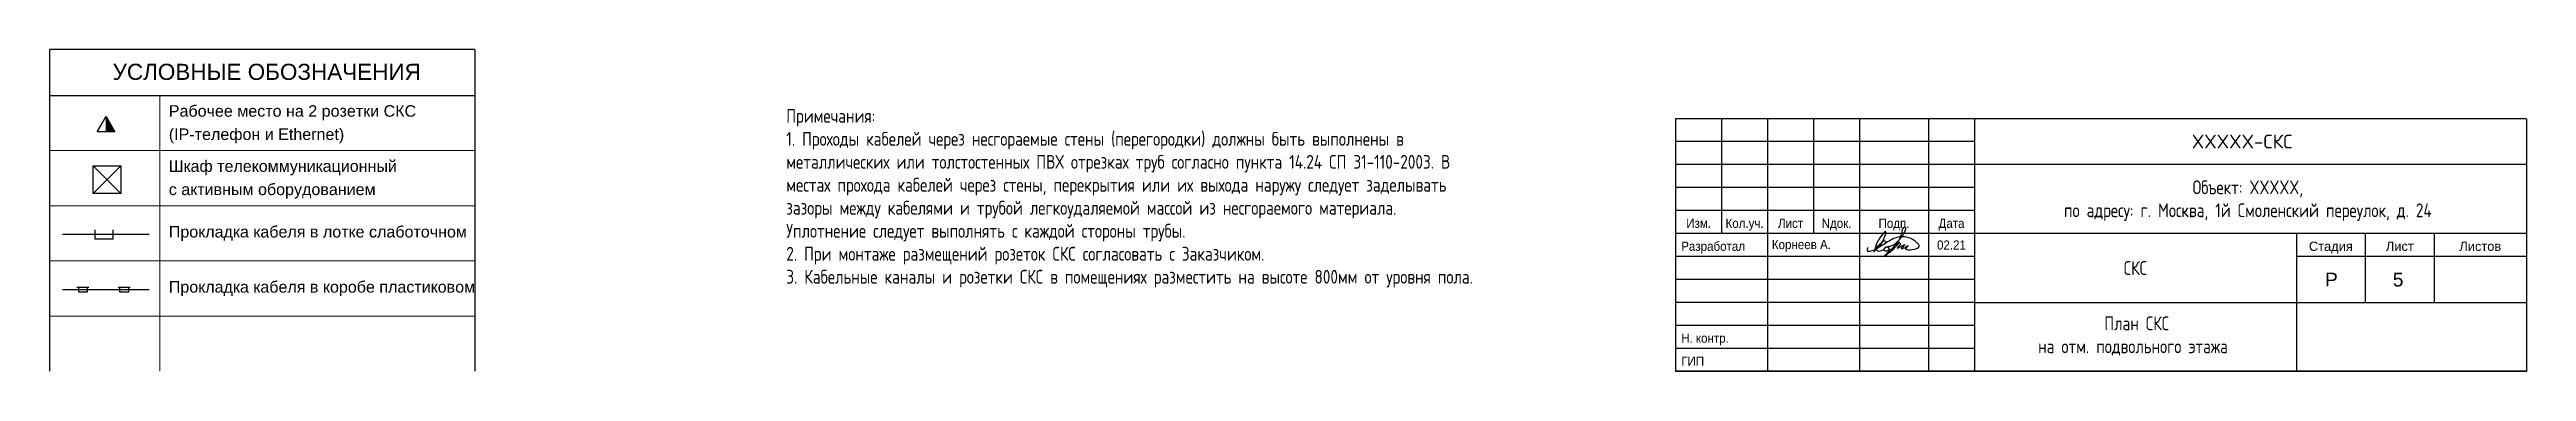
# Paper-space layout 'СКС' of a CAD drawing. Header units: millimetres. Extents: x 431 to 1704, y -11 to 1078.
# Drawn here: x 431 to 970, y -11 to 59 of the extents above.
import ezdxf
from ezdxf.enums import TextEntityAlignment as Align

# ---------------------------------------------------------------- set-up
doc = ezdxf.new("R2010")
doc.units = ezdxf.units.MM
for name, color, linetype in [('_LEGENDE', 7, 'Continuous'), ('_подписи', 7, 'Continuous'), ('_СКС', 6, 'Continuous'), ('AR_SHTAMP', 7, 'Continuous')]:
    doc.layers.add(name, color=color, linetype=linetype)
doc.layers.add('_LEGENDE_HILFSLINIE', color=252, linetype='Continuous', lineweight=0, plot=False)
doc.layers.add('_СКС трасса', color=6, linetype='Continuous', lineweight=30)
doc.styles.add('GOST 2.304', font='arial.ttf', dxfattribs={"width": 0.8})
doc.styles.add('IBZ_arial', font='arial.ttf')
doc.styles.add('MP_Arial', font='isocpeur.ttf', dxfattribs={"width": 0.8, "height": 3})

# ---------------------------------------------------------------- blocks, each defined once
blk = doc.blocks.new('A$C49094038')
at = {"color": 5, "linetype": 'Continuous'}
for points in [[(0.47, -0.21), (0.55, -1.2), (1.14, -1.14), (4.63, 2.52), (4.86, 4.52), (4.39, 4.05), (2.32, -1.26)], [(2.26, -1.32), (2.97, 0.04), (4.15, 1.51), (4.92, 2.05), (5.1, 1.69)], [(10.47, 1.57), (10.2, 1.18), (9.87, 0.72), (9.58, 0.35), (10.49, 0.68), (11.19, 1.3), (11.32, 1.34), (10.95, 0.76), (10.78, 0.35), (11.38, 0.23), (14.32, 1.67), (13.79, 2.28), (8.06, 3.24), (5, 1.2), (3.58, 0.11)], [(4.98, -0.14), (5.57, 0.45), (6.28, -0.14), (5.92, -0.67), (5.33, -0.73), (4.92, -0.49), (5.22, 0.22), (6.22, 0.63), (7.22, 1.04), (8.46, 2.28), (10, 4.76), (10.12, 6.24), (9.59, 6), (9.29, 4.76), (7.17, 0.22), (5.16, -2.14)], [(4.98, -2.26), (8.52, 1.4), (9.06, 1.93), (9.17, 1.4), (8.64, 0.69), (8.46, 0.39), (9.41, 0.92), (10.47, 1.57)], [(2.62, -0.49), (3.27, -0.91), (3.92, -0.85), (5.04, -0.26)]]:
    blk.add_spline(points, degree=3, dxfattribs=at)
blk = doc.blocks.new('stamp_ibz')
at = {"layer": 'AR_SHTAMP', "lineweight": 30}
for p, q in [((-0.01, 54.95), (-185.01, 54.95)), ((-185.01, 54.95), (-185.01, -0.05)), ((-175.01, 54.95), (-175.01, 29.95)), ((-165.01, 54.95), (-165.01, -0.05)), ((-155.01, 54.95), (-155.01, 29.95)), ((-145.01, 54.95), (-145.01, -0.05)), ((-130.01, 54.95), (-130.01, -0.05)), ((-120.01, 54.95), (-120.01, -0.05)), ((0.04, 54.94), (0.04, -0.06)), ((0.04, 54.94), (0.04, -0.06)), ((-0.01, 44.95), (-120.01, 44.95)), ((-120.01, 34.95), (-185.01, 34.95)), ((-0.01, 29.95), (-185.01, 29.95)), ((-50.01, 29.95), (-50.01, -0.05)), ((-35.01, 29.95), (-35.01, 14.95)), ((-20.01, 29.95), (-20.01, 14.95)), ((-0.01, 24.95), (-50.01, 24.95)), ((-120.01, 14.95), (-0.01, 14.95)), ((-0.05, 0.01), (-185.05, 0.01)), ((0.04, -0.06), (-184.96, -0.06))]:
    blk.add_line(p, q, dxfattribs=at)
at = {"layer": 'AR_SHTAMP', "lineweight": 25}
for p, q in [((-120.01, 49.95), (-185.01, 49.95)), ((-120.01, 44.95), (-185.01, 44.95)), ((-120.01, 39.95), (-185.01, 39.95)), ((-120.01, 24.95), (-185.01, 24.95)), ((-120.01, 19.95), (-185.01, 19.95)), ((-120.01, 14.95), (-185.01, 14.95)), ((-120.01, 9.95), (-185.01, 9.95)), ((-120.01, 4.95), (-185.01, 4.95))]:
    blk.add_line(p, q, dxfattribs=at)
at = {"layer": '_подписи', "xscale": 0.8000000000026504, "yscale": 0.8000000000026504, "zscale": 0.8000000000026504, "rotation": 354.3959212252784}
blk.add_blockref('A$C49094038', (-143.6, 27.15), dxfattribs=at)
at = {"layer": 'AR_SHTAMP', "style": 'GOST 2.304', "width": 0.9}
for s, p in [('Изм.', (-180.01, 31.19)), ('Кол.уч.', (-170.01, 31.19)), ('Лист', (-160.01, 31.19)), ('Nдок.', (-150.01, 31.19)), ('Подп.', (-137.51, 31.19)), ('Дата', (-125.01, 31.19)), ('02.21', (-125.01, 26.47))]:
    blk.add_text(s, height=2, dxfattribs=at).set_placement(p, align=Align.CENTER)
for s, p in [('Разработал', (-183.79, 26.2)), ('Корнеев А.', (-164.08, 26.57)), ('Н. контр.', (-183.79, 6.2)), ('ГИП', (-183.79, 1.2))]:
    blk.add_text(s, height=2, dxfattribs=at).set_placement(p)
at = {"layer": 'AR_SHTAMP', "style": 'GOST 2.304'}
for s, p in [('Стадия', (-42.51, 26.19)), ('Лист', (-27.51, 26.19)), ('Листов', (-10.01, 26.19))]:
    blk.add_text(s, height=2, dxfattribs=at).set_placement(p, align=Align.CENTER)
blk.add_text('Р', height=3, dxfattribs=at).set_placement((-43.79, 18.45))
at = {"layer": 'AR_SHTAMP', "insert": (-61.8, 49.97), "char_height": 3, "width": 79.1168, "attachment_point": 5, "style": 'MP_Arial'}
blk.add_mtext('{\\W1;XXXXX-СКС}', dxfattribs=at)
at = {"layer": 'AR_SHTAMP', "color": 7, "linetype": 'Continuous', "lineweight": 25, "char_height": 3, "attachment_point": 5, "style": 'MP_Arial'}
for s, insert, width in [('{\\C256;Объект: XXXXX, \\Pпо адресу: г. Москва, 1й Смоленский переулок, д. 24}', (-60.56, 37.11), 118.1874), ('СКС', (-85.01, 22.45), 70)]:
    blk.add_mtext(s, dxfattribs=dict(at, insert=insert, width=width))
blk = doc.blocks.new('sks3')
at = {"layer": '_СКС'}
h = blk.add_hatch(color=6, dxfattribs=at)
h.dxf.hatch_style = 1
h.paths.add_polyline_path([(0.05, -0.75), (0.05, -4.08), (1.97, -4.08)])
at = {"layer": '_СКС', "lineweight": 30}
for p, q in [((-1.88, -4.08), (0.05, -0.75)), ((1.97, -4.08), (-1.88, -4.08)), ((0.05, -0.75), (1.97, -4.08)), ((0.05, -0.75), (0.05, -4.08))]:
    blk.add_line(p, q, dxfattribs=at)

psp = doc.layouts.new('СКС')

# ---------------------------------------------------------------- linework, layer by layer
at = {"layer": '_LEGENDE'}
for p, q in [((523.71, 58.58), (523.71, -11.42)), ((431.21, 48.58), (523.71, 48.58))]:
    psp.add_line(p, q, dxfattribs=at)
psp.add_polyline3d([(523.71, 58.58, 0), (431.21, 58.58, 0), (431.21, -11.42, 0)], dxfattribs=at)
at = {"layer": '_LEGENDE_HILFSLINIE'}
for p, q in [((455.21, -11.42), (455.21, 48.58)), ((431.21, 36.58), (523.71, 36.58)), ((431.21, 24.58), (523.71, 24.58)), ((431.21, 12.58), (523.71, 12.58)), ((431.21, 0.58), (523.71, 0.58))]:
    psp.add_line(p, q, dxfattribs=at)
at = {"layer": '_СКС'}
for p, q in [((446.69, 27.25), (440.69, 33.25)), ((440.69, 27.25), (446.69, 33.25))]:
    psp.add_line(p, q, dxfattribs=at)
psp.add_lwpolyline([(440.69, 33.25), (446.69, 33.25), (446.69, 27.25), (440.69, 27.25)], close=True, dxfattribs=at)
at = {"layer": '_СКС трасса'}
for p, q in [((434.02, 18.37), (452.87, 18.37)), ((434.02, 6.37), (452.87, 6.37)), ((437.18, 6.87), (439.78, 6.87)), ((446.14, 6.87), (448.74, 6.87))]:
    psp.add_line(p, q, dxfattribs=at)
for points in [[(441.08, 19.37), (441.08, 17.37), (445.08, 17.37), (445.08, 19.37)], [(437.48, 6.87), (437.48, 5.87), (439.48, 5.87), (439.48, 6.87)], [(446.44, 6.87), (446.44, 5.87), (448.44, 5.87), (448.44, 6.87)]]:
    psp.add_lwpolyline(points, dxfattribs=at)

# ---------------------------------------------------------------- block references
at = {"layer": '_СКС'}
psp.add_blockref('sks3', (443.47, 44.75), dxfattribs=at)
at = {"layer": 'AR_SHTAMP'}
psp.add_blockref('stamp_ibz', (969.86, -11.42), dxfattribs=at)

# ---------------------------------------------------------------- texts
at = {"color": 7, "linetype": 'Continuous', "lineweight": 25, "insert": (591.44, 26.23), "char_height": 3, "width": 144.3807, "attachment_point": 4, "style": 'MP_Arial'}
psp.add_mtext('Примечания:\\P1. Проходы кабелей через несгораемые стены (перегородки) должны быть выполнены в металлических или толстостенных ПВХ отрезках труб согласно пункта 14.24 СП 31-110-2003. В местах прохода кабелей через стены, перекрытия или их выхода наружу следует заделывать зазоры между кабелями и трубой легкоудаляемой массой из несгораемого материала. Уплотнение следует выполнять с каждой стороны трубы.\\P2. При монтаже размещений розеток СКС согласовать с Заказчиком.\\P3. Кабельные каналы и розетки СКС в помещениях разместить на высоте 800мм от уровня пола.', dxfattribs=at)
at = {"layer": '_LEGENDE', "style": 'IBZ_arial'}
for s, height, p in [('УСЛОВНЫЕ ОБОЗНАЧЕНИЯ', 3.5, (444.92, 51.97)), ('Рабочее место на 2 розетки СКС', 2.5, (457.15, 43.96)), ('(IP-телефон и Ethernet)', 2.5, (457.15, 38.9)), ('Шкаф телекоммуникационный', 2.5, (457.15, 31.96)), ('с активным оборудованием', 2.5, (457.15, 26.9)), ('Прокладка кабеля в лотке слаботочном', 2.5, (457.15, 17.68)), ('Прокладка кабеля в коробе пластиковом', 2.5, (457.15, 5.68))]:
    psp.add_text(s, height=height, dxfattribs=at).set_placement(p)
at = {"layer": 'AR_SHTAMP', "style": 'GOST 2.304'}
psp.add_text('5', height=3, dxfattribs=at).set_placement((940.81, 7.02))
at = {"layer": 'AR_SHTAMP', "color": 7, "linetype": 'Continuous', "lineweight": 25, "insert": (849.81, -3.74), "char_height": 3, "width": 70, "attachment_point": 4, "style": 'MP_Arial'}
psp.add_mtext('\\pi28.28;План СКС \\P\\pi13.88;на отм. подвольного этажа', dxfattribs=at)

doc.saveas('drawing.dxf')
